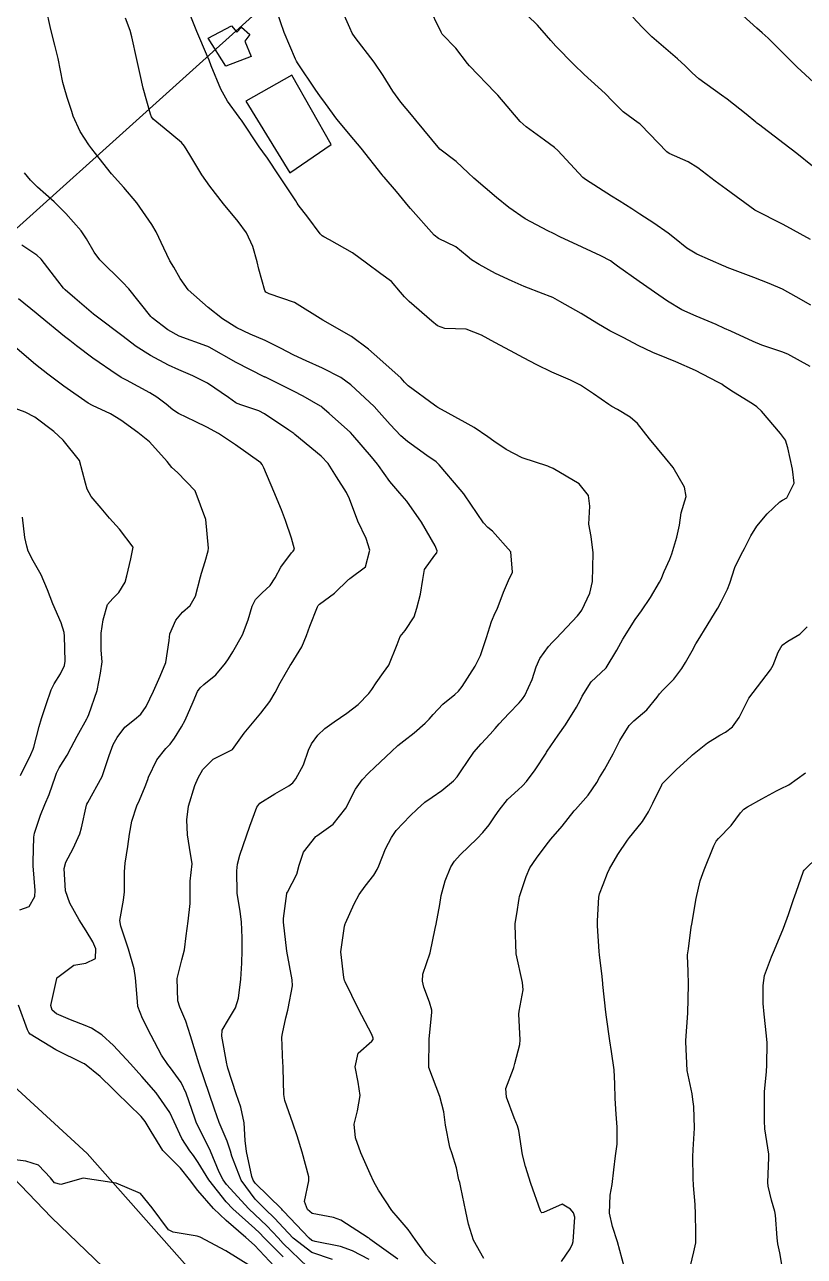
# Model space of a CAD drawing. Header units: metres. Extents: x 298520 to 308411, y 7433745 to 7450750.
# Drawn here: x 300682 to 300736.4, y 7448572 to 7448657.8 of the extents above; entities that cross this region are included whole.
import ezdxf

# ---------------------------------------------------------------- set-up
doc = ezdxf.new("R2010")
doc.units = ezdxf.units.M
doc.header["$LTSCALE"] = 10
doc.linetypes.add('CONTINUO', pattern=[0])
for name, color, linetype in [('Curvas de Nivel 1m', 11, 'Continuous'), ('Curvas de Nivel 5m', 15, 'Continuous'), ('Edificações', 30, 'Continuous'), ('Linha Férrea', 251, 'TRACKS'), ('TEXTO', 45, 'Continuous')]:
    doc.layers.add(name, color=color, linetype=linetype)
doc.linetypes.add('TRACKS', pattern='A,0.15,[130,ltypeshp.shx,S=0.25,R=0,X=0,Y=0],0.15', length=0.3)

msp = doc.modelspace()

# ---------------------------------------------------------------- linework, layer by layer
at = {"layer": 'Curvas de Nivel 1m', "flags": 128}
for points, elevation in [([(300708.012, 7448571.768), (300706.072, 7448573.18), (300706.033, 7448573.206), (300705.952, 7448573.263), (300704.046, 7448574.503), (300703.521, 7448574.682), (300702.05, 7448574.964), (300701.721, 7448575.233), (300701.503, 7448575.793), (300701.812, 7448577.233), (300701.81, 7448577.509), (300701.342, 7448579.238), (300700.988, 7448580.367), (300700.687, 7448581.244), (300700.147, 7448582.824), (300700.058, 7448583.251), (300700.017, 7448585.098), (300700.012, 7448585.252), (300699.998, 7448585.429), (300699.939, 7448587.253), (300699.967, 7448587.491), (300700.216, 7448588.599), (300700.342, 7448589.129), (300700.37, 7448589.249), (300700.667, 7448590.817), (300700.651, 7448591.246), (300700.273, 7448593.25), (300700.044, 7448595.252), (300700.041, 7448595.507), (300700.271, 7448597.25), (300700.281, 7448597.283), (300700.314, 7448597.348), (300700.964, 7448598.613), (300701.148, 7448599.242), (300701.443, 7448600.148), (300702.297, 7448601.231), (300702.337, 7448601.257), (300702.364, 7448601.272), (300703.508, 7448602.081), (300704.393, 7448603.2), (300705.067, 7448604.533), (300705.534, 7448605.189), (300705.961, 7448605.641), (300706.422, 7448606.072), (300707.582, 7448607.163), (300708.024, 7448607.572), (300708.444, 7448607.907), (300709.151, 7448608.444), (300709.929, 7448609.135), (300710.196, 7448609.403), (300710.469, 7448609.72), (300711.155, 7448610.445), (300711.99, 7448611.115), (300712.249, 7448611.349), (300712.489, 7448611.671), (300713.415, 7448613.096), (300713.768, 7448613.838), (300714.187, 7448615.085), (300714.544, 7448616.207), (300714.81, 7448616.818), (300714.947, 7448617.076), (300715.39, 7448618.253), (300715.737, 7448619.068), (300716.008, 7448619.647), (300715.89, 7448621.067), (300714.617, 7448622.508), (300714.292, 7448622.757), (300713.986, 7448623.09), (300712.652, 7448625.043), (300712.604, 7448625.11), (300712.352, 7448625.417), (300710.897, 7448627.128), (300710.676, 7448627.335), (300710.037, 7448627.782), (300708.697, 7448628.754), (300708.23, 7448629.157), (300707.482, 7448629.94), (300706.719, 7448630.808), (300706.373, 7448631.184), (300704.738, 7448632.704), (300704.03, 7448633.207), (300702.753, 7448633.863), (300701.626, 7448634.371), (300700.766, 7448634.775), (300699.84, 7448635.259), (300698.778, 7448635.783), (300697.729, 7448636.233), (300696.787, 7448636.674), (300695.792, 7448637.31), (300694.805, 7448638.101), (300693.411, 7448639.334), (300692.831, 7448640.11), (300692.39, 7448640.899), (300692.124, 7448641.351), (300691.709, 7448642.215), (300691.17, 7448643.365), (300690.871, 7448643.882), (300689.821, 7448645.381), (300688.904, 7448646.45), (300688.064, 7448647.398), (300686.934, 7448648.82), (300686.676, 7448649.151), (300686.474, 7448649.417), (300685.877, 7448650.351), (300685.395, 7448651.434), (300685.291, 7448651.76), (300684.976, 7448652.728), (300684.747, 7448653.442), (300684.67, 7448653.761), (300684.327, 7448655.447), (300684.095, 7448656.376), (300683.825, 7448657.452), (300683.471, 7448659.033)], 708), ([(300719.427, 7448571.603), (300720.025, 7448572.496), (300720.199, 7448572.84), (300720.236, 7448573.008), (300720.343, 7448574.714), (300720.254, 7448575.008), (300720.057, 7448575.264), (300719.47, 7448575.61), (300718.17, 7448575.038), (300718.053, 7448575.011), (300718.003, 7448575.041), (300717.952, 7448575.143), (300717.289, 7448577.048), (300716.907, 7448578.24), (300716.703, 7448579.054), (300716.445, 7448580.732), (300716.367, 7448581.058), (300716.132, 7448581.634), (300715.584, 7448583.066), (300715.552, 7448583.673), (300716.074, 7448585.061), (300716.101, 7448585.133), (300716.176, 7448585.41), (300716.52, 7448586.726), (300716.534, 7448587.057), (300716.439, 7448588.838), (300716.464, 7448589.058), (300716.75, 7448590.542), (300716.709, 7448591.055), (300716.273, 7448593.06), (300716.184, 7448595.061), (300716.191, 7448595.164), (300716.301, 7448595.845), (300716.461, 7448596.909), (300716.497, 7448597.058), (300716.951, 7448598.437), (300717.224, 7448599.051), (300717.67, 7448599.727), (300718.359, 7448600.633), (300718.689, 7448601.035), (300719.461, 7448601.94), (300720.298, 7448603.011), (300720.394, 7448603.122), (300721.289, 7448604.116), (300721.884, 7448604.995), (300722.079, 7448605.331), (300722.422, 7448605.892), (300723.015, 7448606.981), (300723.495, 7448607.926), (300724.146, 7448608.965), (300724.466, 7448609.282), (300725.367, 7448610.058), (300726.096, 7448610.944), (300726.258, 7448611.169), (300726.488, 7448611.43), (300727.245, 7448612.183), (300727.821, 7448612.927), (300728.077, 7448613.356), (300728.522, 7448614.168), (300728.795, 7448614.65), (300728.955, 7448614.914), (300729.572, 7448615.934), (300730.163, 7448616.896), (300730.312, 7448617.138), (300730.563, 7448617.588), (300731, 7448618.462), (300731.153, 7448618.884), (300731.509, 7448619.966), (300731.951, 7448620.877), (300732.178, 7448621.304), (300732.616, 7448622.177), (300733.041, 7448622.864), (300733.769, 7448623.719), (300734.649, 7448624.556), (300734.825, 7448624.664), (300735.132, 7448624.835), (300735.641, 7448625.852), (300735.525, 7448626.831), (300735.201, 7448628.322), (300735.034, 7448628.837), (300734.7, 7448629.313), (300733.363, 7448630.86), (300733.031, 7448631.17), (300732.728, 7448631.373), (300731.422, 7448632.197), (300730.74, 7448632.64), (300730.59, 7448632.74), (300730.33, 7448632.896), (300728.755, 7448633.698), (300727.395, 7448634.302), (300726.767, 7448634.553), (300725.785, 7448634.95), (300724.778, 7448635.448), (300723.778, 7448635.97), (300722.788, 7448636.471), (300721.879, 7448636.999), (300720.8, 7448637.681), (300719.317, 7448638.516), (300718.81, 7448638.782), (300718.638, 7448638.86), (300718.149, 7448639.04), (300716.82, 7448639.551), (300715.974, 7448639.92), (300714.834, 7448640.47), (300713.679, 7448641.097), (300713.147, 7448641.407), (300712.848, 7448641.659), (300712.055, 7448642.312), (300710.861, 7448642.909), (300710.546, 7448643.133), (300708.89, 7448644.985), (300708.753, 7448645.152), (300707.922, 7448646.184), (300707.054, 7448647.178), (300706.985, 7448647.25), (300706.914, 7448647.329), (300705.454, 7448649.195), (300704.942, 7448649.808), (300703.762, 7448651.212), (300702.974, 7448652.301), (300702.587, 7448652.834), (300702.31, 7448653.23), (300701.011, 7448655.133), (300700.943, 7448655.251), (300700.874, 7448655.392), (300700.097, 7448657.259), (300699.581, 7448658.731)], 711), ([(300736.76, 7448633.98), (300735.198, 7448634.836), (300734.775, 7448635.003), (300733.393, 7448635.474), (300732.781, 7448635.727), (300731.224, 7448636.45), (300730.79, 7448636.64), (300730.194, 7448636.896), (300728.799, 7448637.478), (300727.817, 7448637.939), (300726.809, 7448638.529), (300726.202, 7448638.946), (300724.827, 7448639.911), (300723.325, 7448640.983), (300723.05, 7448641.192), (300722.846, 7448641.333), (300722.164, 7448641.683), (300720.856, 7448642.304), (300719.303, 7448643.026), (300718.866, 7448643.241), (300718.472, 7448643.433), (300716.881, 7448644.272), (300715.748, 7448645.071), (300714.9, 7448645.768), (300713.32, 7448647.096), (300712.917, 7448647.476), (300712.077, 7448648.265), (300710.933, 7448649.13), (300709.276, 7448651.147), (300708.967, 7448651.517), (300708.218, 7448652.404), (300707.665, 7448653.17), (300706.999, 7448654.26), (300706.366, 7448655.186), (300705.03, 7448656.896), (300704.834, 7448657.202), (300704.658, 7448657.582), (300703.96, 7448659.211)], 712), ([(300736.807, 7448638.255), (300735.792, 7448638.83), (300734.821, 7448639.379), (300733.906, 7448639.775), (300732.832, 7448640.175), (300730.978, 7448640.889), (300730.843, 7448640.942), (300730.762, 7448640.973), (300728.852, 7448641.805), (300728.158, 7448642.223), (300727.3, 7448642.933), (300726.868, 7448643.278), (300725.871, 7448643.957), (300724.888, 7448644.603), (300724.33, 7448644.968), (300723.445, 7448645.529), (300722.902, 7448645.855), (300721.087, 7448647.008), (300720.914, 7448647.156), (300719.171, 7448649.028), (300718.936, 7448649.242), (300718.231, 7448649.754), (300716.957, 7448650.675), (300716.55, 7448651.064), (300714.981, 7448652.891), (300714.807, 7448653.082), (300713.01, 7448654.937), (300712.882, 7448655.102), (300712.06, 7448656.152), (300711.112, 7448657.129), (300711.078, 7448657.174), (300711.034, 7448657.27), (300710.131, 7448659.139)], 713), ([(300736.993, 7448653.792), (300735.858, 7448654.831), (300735.015, 7448655.672), (300733.821, 7448656.858), (300733.407, 7448657.235), (300733.04, 7448657.557), (300731.569, 7448658.885)], 716), ([(300710.976, 7448571.12), (300710.017, 7448572.053), (300709.226, 7448573.142), (300708.745, 7448573.855), (300708.048, 7448574.661), (300707.605, 7448575.164), (300706.666, 7448576.582), (300706.349, 7448577.177), (300706.088, 7448577.728), (300705.443, 7448579.187), (300705.061, 7448580.243), (300704.976, 7448581.191), (300705.206, 7448582.12), (300705.386, 7448583.188), (300705.251, 7448584.1), (300705.037, 7448585.191), (300705.242, 7448586.135), (300706.2, 7448586.964), (300706.302, 7448587.078), (300706.304, 7448587.179), (300706.205, 7448587.428), (300705.278, 7448589.189), (300704.338, 7448591.103), (300704.297, 7448591.199), (300704.246, 7448591.403), (300704.051, 7448593.203), (300704.291, 7448594.975), (300704.34, 7448595.152), (300704.361, 7448595.199), (300704.965, 7448596.535), (300705.329, 7448597.19), (300705.738, 7448597.769), (300706.333, 7448598.531), (300706.584, 7448598.932), (300706.686, 7448599.177), (300707.165, 7448600.362), (300707.572, 7448601.168), (300707.897, 7448601.638), (300708.378, 7448602.155), (300708.871, 7448602.66), (300709.354, 7448603.14), (300709.902, 7448603.631), (300710.401, 7448603.972), (300711.093, 7448604.436), (300711.904, 7448605.115), (300712.145, 7448605.383), (300712.42, 7448605.796), (300713.324, 7448607.097), (300713.833, 7448607.698), (300714.452, 7448608.362), (300714.791, 7448608.744), (300715.072, 7448609.074), (300715.745, 7448609.792), (300716.478, 7448610.555), (300716.712, 7448610.826), (300716.863, 7448611.056), (300717.37, 7448612.175), (300717.665, 7448613.048), (300717.915, 7448613.642), (300718.524, 7448614.467), (300718.8, 7448614.765), (300719.055, 7448615.032), (300720.549, 7448616.612), (300720.73, 7448616.83), (300720.841, 7448617.007), (300721.391, 7448618.181), (300721.583, 7448619), (300721.612, 7448619.981), (300721.635, 7448621), (300721.491, 7448622.124), (300721.336, 7448623.003), (300721.387, 7448624.257), (300721.31, 7448625.003), (300720.661, 7448625.797), (300718.831, 7448626.869), (300718.672, 7448626.952), (300718.617, 7448626.976), (300718.463, 7448627.033), (300716.681, 7448627.621), (300715.556, 7448628.205), (300714.698, 7448628.785), (300714.296, 7448629.086), (300713.343, 7448629.735), (300712.713, 7448630.076), (300710.796, 7448631.129), (300710.723, 7448631.175), (300710.574, 7448631.281), (300708.738, 7448632.64), (300708.487, 7448632.9), (300708.251, 7448633.157), (300706.763, 7448634.501), (300705.96, 7448635.188), (300704.782, 7448636.081), (300702.793, 7448637.22), (300700.811, 7448638.44), (300699.038, 7448639.049), (300698.821, 7448639.154), (300698.733, 7448639.271), (300698.32, 7448640.76), (300698.201, 7448641.28), (300697.911, 7448642.341), (300697.458, 7448643.291), (300696.875, 7448644.092), (300695.867, 7448645.31), (300694.905, 7448646.535), (300694.356, 7448647.326), (300693.524, 7448648.737), (300693.153, 7448649.338), (300692.937, 7448649.589), (300691.722, 7448650.588), (300690.961, 7448651.22), (300690.85, 7448651.371), (300690.777, 7448651.559), (300690.271, 7448653.377), (300690.054, 7448654.323), (300689.824, 7448655.382), (300689.465, 7448656.949), (300689.349, 7448657.387), (300689.042, 7448658.254)], 709), ([(300736.784, 7448642.821), (300734.879, 7448643.884), (300732.893, 7448644.87), (300730.907, 7448646.34), (300730.126, 7448646.898), (300728.922, 7448647.814), (300728.25, 7448648.244), (300726.932, 7448648.822), (300726.755, 7448648.942), (300724.961, 7448650.815), (300724.884, 7448650.884), (300724.771, 7448650.963), (300723.729, 7448651.737), (300722.978, 7448652.48), (300722.477, 7448652.995), (300721.003, 7448654.329), (300720.277, 7448655.017), (300719.026, 7448656.309), (300718.68, 7448656.686), (300718.387, 7448657.04), (300717.746, 7448657.755), (300717.047, 7448658.432)], 714), ([(300706.012, 7448571.755), (300704.847, 7448572.365), (300704.025, 7448572.663), (300702.248, 7448573.008), (300702.031, 7448573.079), (300701.839, 7448573.232), (300700.052, 7448575.119), (300699.985, 7448575.184), (300699.921, 7448575.252), (300698.08, 7448577.075), (300697.927, 7448577.282), (300697.829, 7448577.539), (300697.471, 7448579.286), (300697.363, 7448580.035), (300697.299, 7448581.288), (300697.06, 7448582.37), (300696.751, 7448583.294), (300696.171, 7448585.082), (300696.111, 7448585.301), (300696.089, 7448585.386), (300695.742, 7448587.305), (300695.777, 7448587.735), (300696.215, 7448588.48), (300696.696, 7448589.293), (300696.9, 7448589.96), (300697.066, 7448591.288), (300697.152, 7448592.394), (300697.166, 7448593.287), (300697.163, 7448594.168), (300697.119, 7448595.288), (300697.013, 7448596.002), (300696.827, 7448597.292), (300696.782, 7448598.847), (300696.83, 7448599.293), (300696.999, 7448599.94), (300697.46, 7448601.284), (300697.696, 7448601.958), (300698.195, 7448603.273), (300698.396, 7448603.55), (300699.448, 7448604.214), (300700.408, 7448604.764), (300700.686, 7448604.971), (300700.913, 7448605.245), (300701.43, 7448606.232), (300701.794, 7448607.236), (300701.995, 7448607.68), (300702.449, 7448608.28), (300702.932, 7448608.747), (300703.573, 7448609.213), (300704.469, 7448609.813), (300705.243, 7448610.425), (300705.992, 7448611.185), (300706.203, 7448611.467), (300706.494, 7448611.931), (300707.027, 7448612.651), (300707.388, 7448613.167), (300707.967, 7448614.598), (300708.175, 7448615.155), (300708.537, 7448615.582), (300709.157, 7448616.533), (300709.331, 7448617.142), (300709.601, 7448618.106), (300709.762, 7448619.138), (300709.883, 7448619.844), (300710.6, 7448620.834), (300710.739, 7448620.991), (300710.76, 7448621.128), (300710.607, 7448621.49), (300709.656, 7448623.14), (300708.645, 7448624.592), (300708.163, 7448625.157), (300707.467, 7448625.974), (300706.672, 7448627.08), (300706.599, 7448627.181), (300706.18, 7448627.685), (300704.883, 7448629.198), (300704.705, 7448629.38), (300703.227, 7448630.706), (300702.722, 7448631.15), (300702.684, 7448631.182), (300702.624, 7448631.221), (300701.412, 7448631.922), (300700.733, 7448632.264), (300698.785, 7448633.227), (300698.743, 7448633.244), (300698.726, 7448633.254), (300698.686, 7448633.271), (300696.757, 7448634.261), (300694.859, 7448635.319), (300694.773, 7448635.366), (300694.699, 7448635.395), (300692.78, 7448636.09), (300691.979, 7448636.546), (300690.897, 7448637.368), (300690.794, 7448637.47), (300689.263, 7448639.386), (300688.828, 7448639.865), (300687.249, 7448641.406), (300686.848, 7448641.946), (300686.321, 7448642.882), (300685.944, 7448643.424), (300684.881, 7448644.649), (300684.063, 7448645.448), (300682.903, 7448646.476), (300682.41, 7448646.97), (300681.999, 7448647.474)], 707), ([(300703.464, 7448571.756), (300702.018, 7448572.248), (300700.72, 7448573.243), (300700.04, 7448573.969), (300699.423, 7448574.636), (300698.77, 7448575.269), (300698.063, 7448575.968), (300697.089, 7448577.29), (300696.446, 7448578.95), (300696.356, 7448579.297), (300696.11, 7448579.999), (300695.563, 7448581.306), (300695.224, 7448582.221), (300694.865, 7448583.313), (300694.2, 7448585.292), (300694.19, 7448585.32), (300694.174, 7448585.37), (300693.559, 7448587.33), (300693.247, 7448588.369), (300692.83, 7448589.341), (300692.671, 7448589.787), (300692.638, 7448591.344), (300692.97, 7448592.632), (300693.146, 7448593.337), (300693.261, 7448594.313), (300693.398, 7448595.333), (300693.541, 7448596.567), (300693.532, 7448597.332), (300693.541, 7448598.115), (300693.673, 7448599.33), (300693.489, 7448600.468), (300693.348, 7448601.335), (300693.313, 7448602.402), (300693.417, 7448603.335), (300693.859, 7448604.78), (300694.099, 7448605.325), (300694.419, 7448605.888), (300695.131, 7448606.608), (300696.433, 7448607.259), (300696.482, 7448607.299), (300697.3, 7448608.438), (300697.996, 7448609.277), (300698.468, 7448609.814), (300699.101, 7448610.639), (300699.466, 7448611.26), (300699.802, 7448611.948), (300700.512, 7448613.157), (300700.548, 7448613.214), (300700.572, 7448613.249), (300701.318, 7448614.449), (300701.651, 7448615.239), (300701.886, 7448615.89), (300702.412, 7448617.231), (300702.459, 7448617.326), (300702.556, 7448617.43), (300703.601, 7448618.181), (300704.582, 7448619.133), (300704.618, 7448619.164), (300704.678, 7448619.199), (300705.762, 7448620.017), (300706.069, 7448621.185), (300705.815, 7448621.984), (300705.226, 7448623.194), (300704.646, 7448624.767), (300704.434, 7448625.203), (300703.743, 7448626.293), (300703.153, 7448627.215), (300702.681, 7448627.728), (300700.84, 7448629.248), (300700.761, 7448629.307), (300700.704, 7448629.349), (300700.417, 7448629.541), (300698.717, 7448630.687), (300698.324, 7448630.881), (300697.13, 7448631.294), (300696.826, 7448631.4), (300696.724, 7448631.455), (300696.219, 7448631.814), (300694.738, 7448632.815), (300693.733, 7448633.33), (300692.749, 7448633.739), (300692.026, 7448634.078), (300690.764, 7448634.753), (300689.784, 7448635.38), (300688.78, 7448636.137), (300687.082, 7448637.407), (300686.796, 7448637.635), (300685.499, 7448638.743), (300684.821, 7448639.328), (300684.718, 7448639.441), (300684.323, 7448639.95), (300683.147, 7448641.457), (300682.846, 7448641.744), (300681.805, 7448642.428)], 706), ([(300700.013, 7448571.937), (300698.696, 7448573.27), (300698.371, 7448573.61), (300698.039, 7448573.92), (300696.52, 7448575.295), (300696.06, 7448575.765), (300694.839, 7448577.312), (300694.095, 7448578.523), (300693.779, 7448579.004), (300693.509, 7448579.329), (300692.951, 7448580.177), (300692.429, 7448581.345), (300692.133, 7448581.99), (300691.17, 7448583.36), (300690.164, 7448584.503), (300689.379, 7448585.378), (300688.192, 7448586.662), (300687.39, 7448587.402), (300686.669, 7448587.874), (300686.209, 7448588.066), (300685.191, 7448588.452), (300684.217, 7448588.876), (300683.909, 7448589.133), (300683.829, 7448589.446), (300684.242, 7448591.324), (300684.277, 7448591.406), (300684.307, 7448591.439), (300685.424, 7448592.26), (300686.258, 7448592.405), (300686.942, 7448592.731), (300686.958, 7448593.41), (300686.757, 7448593.892), (300686.285, 7448594.646), (300685.796, 7448595.425), (300685.154, 7448596.588), (300684.852, 7448597.435), (300684.764, 7448599.01), (300684.88, 7448599.435), (300685.385, 7448600.397), (300685.845, 7448601.425), (300685.967, 7448601.826), (300686.305, 7448603.421), (300686.332, 7448603.482), (300686.395, 7448603.588), (300687.397, 7448605.405), (300687.901, 7448606.871), (300688.07, 7448607.395), (300688.182, 7448607.648), (300688.444, 7448608.139), (300688.993, 7448608.846), (300689.654, 7448609.378), (300690.096, 7448609.745), (300690.472, 7448610.28), (300690.977, 7448611.363), (300691.458, 7448612.396), (300691.848, 7448613.35), (300692.065, 7448614.884), (300692.129, 7448615.346), (300692.542, 7448616.296), (300693.012, 7448616.872), (300693.529, 7448617.33), (300693.92, 7448617.969), (300694.252, 7448619.323), (300694.333, 7448619.575), (300694.594, 7448620.394), (300694.787, 7448621.133), (300694.808, 7448621.318), (300694.623, 7448623.32), (300693.895, 7448625.328), (300692.665, 7448626.596), (300692.261, 7448626.938), (300691.932, 7448627.351), (300690.693, 7448628.72), (300689.902, 7448629.378), (300688.711, 7448630.241), (300687.987, 7448630.672), (300686.721, 7448631.261), (300686.424, 7448631.423), (300684.735, 7448632.617), (300683.607, 7448633.451), (300682.753, 7448634.121), (300681.149, 7448635.484)], 704), ([(300681.664, 7448596.115), (300682.306, 7448596.347), (300682.723, 7448597.05), (300682.725, 7448597.456), (300682.605, 7448599.193), (300682.602, 7448599.457), (300682.639, 7448601.178), (300682.688, 7448601.457), (300683.111, 7448602.723), (300683.402, 7448603.45), (300683.701, 7448604.146), (300684.152, 7448605.443), (300684.224, 7448605.632), (300684.419, 7448606.014), (300684.966, 7448606.896), (300685.255, 7448607.432), (300685.661, 7448608.211), (300686.328, 7448609.421), (300686.373, 7448609.512), (300686.466, 7448609.731), (300687.062, 7448611.411), (300687.3, 7448612.609), (300687.407, 7448613.407), (300687.337, 7448614.224), (300687.329, 7448615.408), (300687.474, 7448616.338), (300687.779, 7448617.402), (300688.138, 7448617.818), (300688.566, 7448618.241), (300689.01, 7448618.952), (300689.118, 7448619.385), (300689.404, 7448620.572), (300689.561, 7448621.38), (300688.622, 7448622.638), (300687.916, 7448623.401), (300687.33, 7448624.1), (300686.648, 7448624.918), (300686.349, 7448625.423), (300686.237, 7448625.844), (300685.831, 7448627.428), (300684.694, 7448628.849), (300684.028, 7448629.447), (300682.713, 7448630.46), (300682.04, 7448630.794), (300680.721, 7448631.275)], 703), ([(300681.702, 7448605.471), (300682.428, 7448606.937), (300682.586, 7448607.304), (300682.634, 7448607.458), (300683.009, 7448608.9), (300683.185, 7448609.453), (300683.506, 7448610.417), (300683.856, 7448611.446), (300684.061, 7448611.873), (300684.5, 7448612.559), (300684.791, 7448613.155), (300684.828, 7448613.437), (300684.776, 7448615.192), (300684.748, 7448615.438), (300684.54, 7448616.12), (300683.975, 7448617.446), (300683.604, 7448618.413), (300683.164, 7448619.454), (300682.593, 7448620.438), (300682.255, 7448621.121), (300682.146, 7448621.467), (300682.025, 7448622.056), (300681.863, 7448623.472)], 702), ([(300723.811, 7448571.167), (300723.33, 7448572.977), (300722.975, 7448574.05), (300722.761, 7448574.983), (300722.817, 7448576.237), (300722.96, 7448576.981), (300723.072, 7448578.002), (300723.187, 7448578.979), (300723.298, 7448579.791), (300723.302, 7448580.978), (300723.241, 7448581.875), (300723.16, 7448582.98), (300723.142, 7448584.001), (300723.103, 7448584.981), (300722.914, 7448586.255), (300722.791, 7448586.984), (300722.556, 7448588.648), (300722.512, 7448588.987), (300722.307, 7448590.924), (300722.3, 7448590.989), (300722.25, 7448591.48), (300722.075, 7448592.992), (300722.053, 7448593.214), (300721.927, 7448594.994), (300721.933, 7448595.357), (300722.019, 7448596.993), (300722.075, 7448597.234), (300722.326, 7448597.886), (300722.638, 7448598.686), (300722.767, 7448598.984), (300723.359, 7448599.981), (300724.028, 7448600.965), (300724.164, 7448601.165), (300724.37, 7448601.427), (300725.068, 7448602.268), (300725.492, 7448602.949), (300725.793, 7448603.552), (300726.412, 7448604.829), (300726.451, 7448604.902), (300726.484, 7448604.939), (300727.445, 7448605.907), (300728.432, 7448606.804), (300728.562, 7448606.918), (300729.595, 7448607.754), (300730.454, 7448608.286), (300730.85, 7448608.494), (300731.336, 7448608.881), (300731.813, 7448609.533), (300732.483, 7448610.87), (300733.989, 7448612.848), (300734.176, 7448613.177), (300734.521, 7448614.075), (300734.814, 7448614.552), (300735.208, 7448614.833), (300736.033, 7448615.33), (300736.543, 7448615.831)], 712), ([(300728.319, 7448570.915), (300728.656, 7448572.278), (300728.778, 7448572.909), (300728.791, 7448573.659), (300728.769, 7448574.909), (300728.738, 7448575.588), (300728.622, 7448576.912), (300728.594, 7448577.418), (300728.576, 7448578.913), (300728.605, 7448579.409), (300728.703, 7448580.911), (300728.639, 7448582.42), (300728.585, 7448582.914), (300728.532, 7448583.29), (300728.173, 7448584.92), (300728.097, 7448586.921), (300728.097, 7448587.019), (300728.223, 7448588.92), (300728.273, 7448590.92), (300728.257, 7448591.837), (300728.216, 7448592.921), (300728.217, 7448592.977), (300728.278, 7448593.409), (300728.469, 7448594.917), (300728.498, 7448595.12), (300728.803, 7448596.913), (300729.095, 7448598.145), (300729.37, 7448598.905), (300730.043, 7448600.578), (300730.194, 7448600.893), (300730.365, 7448601.101), (300731.254, 7448602.001), (300731.91, 7448602.875), (300732.132, 7448603.127), (300732.389, 7448603.305), (300733.398, 7448603.86), (300734.406, 7448604.408), (300734.7, 7448604.554), (300735.27, 7448604.837), (300736.421, 7448605.671)], 713), ([(300734.872, 7448570.837), (300734.649, 7448572.216), (300734.513, 7448572.843), (300734.45, 7448573.256), (300734.344, 7448574.846), (300734.302, 7448575.093), (300734.063, 7448575.887), (300733.82, 7448576.853), (300733.799, 7448577.131), (300733.886, 7448578.852), (300733.865, 7448579.093), (300733.601, 7448580.855), (300733.572, 7448581.415), (300733.565, 7448582.856), (300733.574, 7448583.44), (300733.706, 7448584.855), (300733.739, 7448585.293), (300733.749, 7448586.854), (300733.713, 7448587.342), (300733.542, 7448588.857), (300733.491, 7448589.597), (300733.476, 7448590.858), (300733.569, 7448591.541), (300734.064, 7448592.852), (300734.278, 7448593.324), (300734.908, 7448594.841), (300735.25, 7448595.783), (300735.604, 7448596.831), (300735.792, 7448597.357), (300736.301, 7448598.821), (300736.344, 7448598.888), (300737.317, 7448599.847)], 714), ([(300699.428, 7448571.259), (300698.025, 7448572.75), (300697.425, 7448573.286), (300696.045, 7448574.465), (300695.16, 7448575.309), (300694.071, 7448576.557), (300693.49, 7448577.329), (300692.874, 7448578.121), (300692.098, 7448578.88), (300691.64, 7448579.355), (300690.815, 7448580.664), (300690.408, 7448581.367), (300690.128, 7448581.719), (300688.4, 7448583.388), (300688.155, 7448583.641), (300687.272, 7448584.512), (300686.173, 7448585.386), (300686.108, 7448585.421), (300684.187, 7448586.354), (300682.39, 7448587.467), (300682.296, 7448587.561), (300682.206, 7448587.758), (300681.578, 7448589.476)], 703), ([(300697.736, 7448571.283), (300696.019, 7448572.354), (300694.241, 7448573.318), (300694.034, 7448573.389), (300692.354, 7448573.663), (300692.038, 7448573.832), (300690.889, 7448575.362), (300690.068, 7448576.359), (300688.383, 7448577.082), (300688.079, 7448577.122), (300686.083, 7448577.42), (300684.526, 7448576.986), (300684.078, 7448577.098), (300683.795, 7448577.444), (300682.969, 7448578.335), (300682.094, 7448578.613), (300680.81, 7448578.769)], 702)]:
    msp.add_lwpolyline(points, dxfattribs=dict(at, elevation=elevation))
at = {"layer": 'Curvas de Nivel 5m', "flags": 128}
for points, elevation in [([(300714.014, 7448571.829), (300713.279, 7448573.098), (300712.931, 7448574.215), (300712.759, 7448575.103), (300712.41, 7448576.774), (300712.325, 7448577.108), (300712.277, 7448577.3), (300712.093, 7448578.151), (300711.803, 7448579.113), (300711.649, 7448579.573), (300711.343, 7448581.118), (300711.222, 7448582.034), (300710.941, 7448583.122), (300710.173, 7448585.13), (300710.203, 7448587.13), (300710.39, 7448588.959), (300710.381, 7448589.128), (300710.228, 7448589.674), (300709.836, 7448590.733), (300709.727, 7448591.138), (300709.75, 7448591.638), (300710.273, 7448593.13), (300710.608, 7448594.808), (300710.677, 7448595.126), (300710.936, 7448596.495), (300711.042, 7448597.123), (300711.31, 7448598.138), (300711.716, 7448599.116), (300711.957, 7448599.504), (300712.351, 7448599.95), (300713.538, 7448601.092), (300713.95, 7448601.506), (300714.377, 7448602.043), (300714.796, 7448602.667), (300715.07, 7448603.073), (300715.669, 7448603.799), (300716.407, 7448604.493), (300716.706, 7448604.761), (300716.975, 7448605.054), (300717.586, 7448605.883), (300718.343, 7448607.041), (300718.379, 7448607.095), (300718.435, 7448607.182), (300719.18, 7448608.302), (300719.703, 7448609.021), (300720.475, 7448610.233), (300720.74, 7448610.748), (300720.863, 7448611.006), (300721.482, 7448612.011), (300722.502, 7448612.948), (300722.545, 7448612.989), (300723.291, 7448614.208), (300723.708, 7448614.972), (300724.547, 7448616.344), (300724.803, 7448616.705), (300724.989, 7448616.956), (300725.628, 7448617.888), (300726.261, 7448618.943), (300726.366, 7448619.161), (300726.59, 7448619.696), (300726.969, 7448620.566), (300727.103, 7448620.935), (300727.46, 7448622.086), (300727.644, 7448622.93), (300727.773, 7448623.792), (300728.102, 7448624.926), (300728.004, 7448625.582), (300727.21, 7448626.935), (300726.683, 7448627.6), (300725.56, 7448628.951), (300724.713, 7448630.002), (300724.207, 7448630.457), (300723.328, 7448630.981), (300722.939, 7448631.201), (300722.726, 7448631.333), (300721.662, 7448632.072), (300720.74, 7448632.674), (300720.04, 7448633.017), (300718.751, 7448633.591), (300717.698, 7448634.107), (300716.766, 7448634.573), (300715.86, 7448635.069), (300714.779, 7448635.661), (300713.849, 7448636.159), (300712.788, 7448636.59), (300711.289, 7448636.624), (300710.79, 7448636.824), (300710.374, 7448637.134), (300708.807, 7448638.512), (300708.479, 7448638.824), (300708.211, 7448639.159), (300707.576, 7448639.914), (300706.835, 7448640.437), (300705.826, 7448641.19), (300704.85, 7448641.9), (300703.258, 7448642.817), (300702.861, 7448643.008), (300702.73, 7448643.09), (300702.608, 7448643.224), (300701.739, 7448644.378), (300701.079, 7448645.247), (300701.001, 7448645.355), (300700.896, 7448645.515), (300699.745, 7448647.262), (300698.925, 7448648.491), (300698.597, 7448648.943), (300698.354, 7448649.279), (300697.11, 7448651.139), (300697.01, 7448651.29), (300696.964, 7448651.353), (300696.141, 7448652.469), (300695.668, 7448653.31), (300695.007, 7448654.937), (300694.86, 7448655.322), (300694.75, 7448655.589), (300694.004, 7448657.33), (300693.313, 7448659.075)], 710), ([(300736.924, 7448647.949), (300735.818, 7448648.831), (300734.943, 7448649.498), (300733.146, 7448650.867), (300733.038, 7448650.944), (300732.964, 7448651.002), (300732.286, 7448651.56), (300730.98, 7448652.599), (300730.578, 7448652.894), (300728.994, 7448654.029), (300728.521, 7448654.44), (300728.049, 7448654.924), (300727.515, 7448655.429), (300727.022, 7448655.832), (300725.731, 7448656.953), (300725.04, 7448657.625), (300724.397, 7448658.32)], 715), ([(300701.71, 7448571.233), (300700.027, 7448572.87), (300699.664, 7448573.256), (300698.881, 7448574.108), (300698.049, 7448574.888), (300697.634, 7448575.284), (300696.078, 7448576.976), (300695.833, 7448577.302), (300695.559, 7448577.834), (300694.958, 7448579.311), (300694.12, 7448581.01), (300694.008, 7448581.208), (300693.956, 7448581.323), (300693.854, 7448581.597), (300693.257, 7448583.333), (300692.909, 7448584.087), (300692.17, 7448585.101), (300691.973, 7448585.352), (300691.54, 7448585.999), (300690.817, 7448587.364), (300690.215, 7448588.554), (300689.885, 7448589.373), (300689.858, 7448589.742), (300689.735, 7448591.375), (300689.627, 7448592.002), (300689.25, 7448593.38), (300688.705, 7448594.97), (300688.638, 7448595.387), (300688.897, 7448596.801), (300688.951, 7448597.384), (300688.956, 7448598.761), (300689.001, 7448599.383), (300689.198, 7448600.538), (300689.312, 7448601.381), (300689.463, 7448602.293), (300689.822, 7448603.376), (300690.004, 7448603.767), (300690.406, 7448604.711), (300690.582, 7448605.197), (300690.645, 7448605.368), (300691.217, 7448606.57), (300691.851, 7448607.356), (300692.135, 7448607.655), (300692.444, 7448608.076), (300692.926, 7448608.873), (300693.181, 7448609.339), (300693.747, 7448610.602), (300694.056, 7448611.324), (300694.228, 7448611.581), (300694.49, 7448611.813), (300695.322, 7448612.49), (300696.005, 7448613.305), (300696.206, 7448613.613), (300696.521, 7448614.099), (300697.194, 7448615.29), (300697.585, 7448616.326), (300697.851, 7448617.281), (300698.091, 7448617.746), (300698.567, 7448618.199), (300699.126, 7448618.714), (300699.471, 7448619.261), (300699.86, 7448619.987), (300700.6, 7448620.99), (300700.729, 7448621.121), (300700.804, 7448621.248), (300700.611, 7448622.014), (300700.192, 7448623.254), (300699.902, 7448623.989), (300699.361, 7448625.263), (300698.669, 7448626.928), (300698.562, 7448627.161), (300698.464, 7448627.273), (300696.691, 7448628.53), (300695.507, 7448629.312), (300694.707, 7448629.761), (300693.896, 7448630.144), (300692.717, 7448630.705), (300692.336, 7448630.962), (300691.857, 7448631.353), (300691.211, 7448631.846), (300690.731, 7448632.149), (300689.094, 7448633.032), (300688.741, 7448633.212), (300688.627, 7448633.277), (300688.447, 7448633.394), (300686.76, 7448634.558), (300685.623, 7448635.427), (300685.141, 7448635.799), (300684.779, 7448636.065), (300683.084, 7448637.457), (300682.797, 7448637.705), (300681.582, 7448638.707)], 705)]:
    msp.add_lwpolyline(points, dxfattribs=dict(at, elevation=elevation))
at = {"layer": 'Edificações'}
for points in [[(300696.432, 7448657.71), (300696.781, 7448657.281), (300697.118, 7448657.618), (300697.699, 7448657.107), (300697.339, 7448656.654), (300697.78, 7448655.586), (300696.026, 7448654.913), (300694.805, 7448656.852)], [(300700.478, 7448647.465), (300703.363, 7448649.444), (300700.623, 7448654.276), (300697.418, 7448652.472)]]:
    msp.add_lwpolyline(points, close=True, dxfattribs=at)
at = {"layer": 'Linha Férrea', "flags": 128}
for points in [[(298729.261, 7450749.95), (298734.809, 7450730.65), (298742.343, 7450703.451), (298750.119, 7450676.237), (298757.889, 7450649.199), (298765.189, 7450623.712), (298769.985, 7450606.424), (298776.494, 7450583.287), (298783.055, 7450560.248), (298788.164, 7450542.214), (298793.821, 7450521.584), (298798.125, 7450506.606), (298804.386, 7450484.418), (298809.295, 7450466.837), (298814.551, 7450448.858), (298819.559, 7450431.225), (298826.267, 7450408.649), (298831.926, 7450389.314), (298837.135, 7450370.779), (298842.092, 7450352.398), (298847.802, 7450331.823), (298852.149, 7450316.412), (298858.34, 7450294.769), (298862.969, 7450278.965), (298867.952, 7450260.088), (298870.924, 7450249.95), (298873.722, 7450238.982), (298878.355, 7450222.697), (298882.025, 7450210.358), (298885.603, 7450197.651), (298890.189, 7450181.049), (298894.637, 7450166.006), (298898.995, 7450149.812), (298904.361, 7450131.79), (298908.122, 7450117.709), (298911.93, 7450103.946), (298916.104, 7450089.039), (298920.554, 7450073.399), (298923.212, 7450064.319), (298926.468, 7450052.577), (298930.321, 7450038.956), (298934.723, 7450023.223), (298938.252, 7450011.622), (298941.509, 7449999.193), (298944.399, 7449989.651), (298947.701, 7449977.682), (298952.335, 7449961.49), (298956.967, 7449946.581), (298961.92, 7449929.017), (298965.909, 7449915.258), (298970.082, 7449900.905), (298973.936, 7449887.787), (298977.788, 7449874.853), (298981.549, 7449862.469), (298986.366, 7449847.197), (298989.852, 7449836.37), (298994.575, 7449822.337), (298999.437, 7449807.292), (299004.068, 7449794.269), (299008.7, 7449781.657), (299013.057, 7449770.328), (299018.285, 7449757.718), (299022.322, 7449748.037), (299026.817, 7449737.63), (299031.861, 7449726.852), (299036.814, 7449716.896), (299043.096, 7449705.205), (299047.821, 7449696.534), (299054.335, 7449685.572), (299060.664, 7449675.852), (299069.469, 7449663.104), (299077.541, 7449652.872), (299085.429, 7449643.336), (299089.832, 7449637.784), (299098.728, 7449628.561), (299107.993, 7449618.793), (299117.442, 7449610.031), (299127.077, 7449601.223), (299138.453, 7449591.782), (299150.409, 7449582.651), (299162.779, 7449573.982), (299174.004, 7449567.002), (299185.962, 7449560.295), (299199.698, 7449553.222), (299213.253, 7449547.024), (299227.033, 7449541.5), (299241.999, 7449536.525), (299258.424, 7449531.831), (299277.224, 7449527.814), (299295.935, 7449525.032), (299311.589, 7449523.57), (299326.876, 7449522.883), (299340.975, 7449522.747), (299353.572, 7449523.111), (299369.274, 7449524.069), (299382.826, 7449525.211), (299396.609, 7449526.717), (299414.178, 7449529.501), (299430.969, 7449532.603), (299440.142, 7449534.839), (299451.094, 7449537.487), (299469.666, 7449542.917), (299486.963, 7449547.755), (299510.376, 7449554.83), (299531.414, 7449561.037), (299544.903, 7449564.894), (299559.186, 7449569.068), (299590.197, 7449576.665), (299616.417, 7449582.259), (299645.03, 7449585.805), (299675.251, 7449587.635), (299705.522, 7449586.259), (299732.882, 7449582.825), (299762.581, 7449576.088), (299791.888, 7449566.944), (299816.217, 7449556.896), (299840.774, 7449544.781), (299859.676, 7449534.387), (299878.529, 7449521.308), (299897.376, 7449507.135), (299919.538, 7449486.991), (299927.658, 7449478.626), (299947.133, 7449456.962), (299961.499, 7449437.961), (299971.137, 7449424.784), (299981.869, 7449408.322), (299997.595, 7449383.682), (300016.228, 7449354.96), (300035.864, 7449324.687), (300055.136, 7449295.587), (300073.232, 7449268.397), (300085.868, 7449249.95), (300089.501, 7449244.778), (300101.211, 7449227.647), (300111.197, 7449214.14), (300124.752, 7449194.736), (300135.909, 7449179.759), (300148.296, 7449162.129), (300160.805, 7449144.566), (300173.129, 7449128.481), (300185.523, 7449112.088), (300198.402, 7449095.758), (300207.462, 7449083.98), (300220.094, 7449068.515), (300233.468, 7449051.744), (300246.778, 7449035.349), (300263.478, 7449015.076), (300277.526, 7448998.444), (300292.814, 7448981.501), (300306.688, 7448964.856), (300324.623, 7448944.393), (300340.398, 7448926.517), (300357.9, 7448907.843), (300372.755, 7448891.817), (300392.041, 7448871.054), (300410.717, 7448852.066), (300427.475, 7448834.137), (300439.245, 7448822.858), (300454.898, 7448806.525), (300473.448, 7448788.164), (300493.111, 7448768.808), (300511.705, 7448749.95), (300518.198, 7448743.612), (300525.672, 7448735.984), (300530.889, 7448730.361), (300538.141, 7448723.284), (300543.771, 7448717.624), (300548.924, 7448711.903), (300554.778, 7448706.093), (300562.444, 7448698.573), (300570.483, 7448690.198), (300580.06, 7448680.508), (300590.013, 7448670.628), (300599.102, 7448661.391), (300608.565, 7448651.702), (300616.68, 7448643.32), (300625.581, 7448633.859), (300633.62, 7448625.859), (300641.21, 7448617.858), (300649.582, 7448609.897), (300659.386, 7448599.72), (300667.387, 7448591.231), (300676.098, 7448582.784), (300683.871, 7448574.669), (300691.725, 7448567.153), (300703.33, 7448554.876), (300711.744, 7448546.351), (300718.093, 7448539.767), (300726.506, 7448530.983), (300733.153, 7448523.695), (300741.152, 7448514.418), (300747.426, 7448507.242), (300750.054, 7448504.018), (300758.169, 7448493.99), (300764.854, 7448485.238), (300772.251, 7448475.55), (300781.114, 7448462.855), (300788.178, 7448452.147), (300795.99, 7448439.115), (300802.712, 7448427.661), (300809.137, 7448414.665), (300814.959, 7448402.42), (300819.763, 7448391.601), (300824.722, 7448378.533), (300829.079, 7448366.59), (300833.249, 7448353.858), (300836.592, 7448342.438), (300839.822, 7448330.572), (300842.678, 7448317.912), (300845.758, 7448304.202), (300848.387, 7448291.169), (300849.927, 7448279.903), (300851.843, 7448266.756), (300852.632, 7448254.174), (300852.974, 7448249.95), (300853.718, 7448237.64), (300853.896, 7448226.066), (300854.164, 7448215.145), (300853.836, 7448203.832), (300853.598, 7448192.905), (300852.795, 7448182.25), (300851.991, 7448170.79), (300850.801, 7448159.302), (300849.223, 7448146.768), (300848.151, 7448135.486), (300846.96, 7448124.114), (300845.442, 7448113.546), (300844.222, 7448102.204), (300842.288, 7448090.385), (300840.978, 7448078.33), (300839.608, 7448068.386), (300838.209, 7448056.39), (300836.541, 7448045.166), (300835.023, 7448032.665), (300833.535, 7448020.341), (300832.284, 7448009.205), (300831.094, 7447998.637), (300829.874, 7447985.926), (300828.432, 7447973.713), (300826.546, 7447955.639), (300825.162, 7447943.391), (300824.986, 7447942.247), (300823.836, 7447930.96), (300822.657, 7447919.829), (300821.593, 7447909.075), (300820.243, 7447895.408), (300819.533, 7447885.934), (300818.679, 7447872.07), (300818.298, 7447858.799), (300817.927, 7447851.916), (300817.786, 7447841.862), (300817.933, 7447833.489), (300818.516, 7447815.843), (300820.361, 7447795.876), (300822.449, 7447776.733), (300825.922, 7447758.996), (300827.722, 7447750.217), (300828.687, 7447743.229), (300830.467, 7447731.539), (300833.751, 7447711.152), (300838.977, 7447681.969), (300842.161, 7447664.851), (300846.249, 7447643.566), (300856.898, 7447587.933), (300861.3, 7447564.706), (300863.731, 7447552.015), (300867.081, 7447534.8), (300870.251, 7447518.153), (300879.139, 7447471.406), (300882.717, 7447452.426), (300886.196, 7447433.436), (300890.621, 7447408.952), (300893.065, 7447393.996), (300894.895, 7447382.534), (300896.018, 7447374.923), (300897.056, 7447367.88), (300898.671, 7447355.202), (300899.884, 7447344.173), (300901.155, 7447328.57), (300902.425, 7447306.17), (300902.632, 7447290.927), (300902.643, 7447274.906), (300901.209, 7447249.806), (300899.894, 7447235.454), (300897.424, 7447214.973), (300896.24, 7447207.108, -0.017609), (300893.245, 7447191.067), (300890.79, 7447180.008), (300886.347, 7447162.337), (300883.122, 7447151.267), (300877.521, 7447133.871), (300873.858, 7447123.752), (300865.532, 7447103.056), (300859.822, 7447090.388), (300850.503, 7447071.406), (300846.315, 7447063.106), (300836.805, 7447045.834), (300827.664, 7447031.197), (300815.395, 7447013.014), (300803.069, 7446996.228), (300792.968, 7446983.245), (300781.446, 7446969.292), (300759.63, 7446945.435), (300748.36, 7446933.669), (300737.301, 7446922.447), (300720.178, 7446905.644), (300707.821, 7446893.561), (300697.057, 7446883.028), (300686.376, 7446872.224), (300676.506, 7446862.329), (300660.145, 7446845.845), (300651.989, 7446837.638), (300637.917, 7446823.835), (300624.102, 7446810.419), (300614.955, 7446801.573), (300610.107, 7446796.538), (300599.124, 7446785.64, 0.017844), (300588.776, 7446774.611), (300582.973, 7446768.596), (300572.807, 7446757.15), (300570.635, 7446754.423, -0.018804), (300566.868, 7446749.902, -0.021463), (300565.197, 7446747.771, 0.014089), (300560.744, 7446742.236), (300556.818, 7446737.065), (300549.018, 7446726.402), (300544.903, 7446720.152), (300542.989, 7446717.435), (300540.702, 7446714.014), (300534.516, 7446704.131), (300528.813, 7446694.775), (300525.37, 7446688.688), (300519.775, 7446678.443, 0.017217), (300513.559, 7446666.068), (300510.115, 7446659.471), (300505.35, 7446648.44), (300501.39, 7446638.953, 0.017957), (300498.447, 7446631.125), (300492.383, 7446614.647), (300488.086, 7446600.958), (300484.889, 7446590.082), (300482.448, 7446580.533), (300479.028, 7446566.174), (300474.999, 7446546.195), (300472.245, 7446530.076), (300469.723, 7446510.133), (300467.649, 7446494.09), (300465.343, 7446472.628), (300462.509, 7446448.283), (300460.589, 7446427.75), (300458.173, 7446403.459), (300455.716, 7446377.743), (300453.679, 7446357.578), (300451.179, 7446331.957), (300448.408, 7446302.907), (300446.096, 7446278.461), (300443.948, 7446255.986), (300443.327, 7446249.95), (300441.921, 7446236.026), (300439.714, 7446214.959), (300437.145, 7446189.663), (300434.772, 7446164.489), (300432.986, 7446145.942), (300427.675, 7446092.019), (300425.457, 7446069.071), (300422.052, 7446034.05), (300420.454, 7446017.74), (300416.946, 7445981.751), (300414.159, 7445952.95), (300410.686, 7445916.311), (300408.437, 7445891.812), (300405.718, 7445868.171), (300403.766, 7445842.739), (300401.654, 7445818.651), (300400.337, 7445806.143), (300399.876, 7445801.282), (300399.266, 7445794.558)], [(298905.363, 7450145.031), (298910.207, 7450124.873), (298915.002, 7450108.012), (298921.739, 7450085.266), (298926.98, 7450064.83), (298931.003, 7450051.742), (298934.224, 7450039.953), (298937.65, 7450027.983), (298940.458, 7450017.786), (298943.206, 7450008.624), (298945.866, 7449998.811), (298948.85, 7449988.084), (298952.218, 7449977.183), (298954.849, 7449967.637), (298957.892, 7449956.733), (298961.763, 7449943.848), (298964.896, 7449932.558), (298968.973, 7449920.293), (298972.372, 7449908.382), (298975.8, 7449896.208), (298979.287, 7449884.682), (298982.035, 7449875.079), (298985.463, 7449863.464), (298988.891, 7449853.475), (298994.252, 7449836.792), (298999.642, 7449820.007), (299004.122, 7449806.223), (299009.577, 7449791.55), (299017.072, 7449771.922), (299023.852, 7449755.78), (299031.351, 7449735.099), (299042.615, 7449714.768), (299049.157, 7449702.257), (299057.947, 7449687.795), (299067.128, 7449674.025), (299074.388, 7449663.764), (299083.266, 7449652.271), (299093.226, 7449640.21), (299104.865, 7449628.3), (299116.059, 7449616.929), (299127.188, 7449606.965), (299134.846, 7449600.398), (299146.061, 7449590.999), (299159.8, 7449581.134), (299172.881, 7449572.672), (299188.754, 7449563.553), (299203.487, 7449555.781), (299219.692, 7449548.782), (299229.285, 7449544.979), (299249.695, 7449538.196), (299264.418, 7449534.22), (299286.841, 7449530.183), (299305.276, 7449527.832), (299319.472, 7449527.113), (299340.209, 7449526.73), (299362.575, 7449527.496), (299380.335, 7449528.889), (299402.027, 7449531.43), (299418.393, 7449534.55), (299439.271, 7449538.773), (299455.546, 7449542.61), (299468.219, 7449546.447), (299486.071, 7449551.679), (299502.678, 7449556.429), (299521.873, 7449562.476), (299544.903, 7449569.511), (299558.765, 7449572.874), (299572.65, 7449576.475), (299589.389, 7449580.647), (299603.615, 7449583.903), (299623.713, 7449587.445), (299640.449, 7449589.67), (299657.813, 7449590.983), (299675.925, 7449591.554), (299694.255, 7449591.042), (299708.541, 7449590.126), (299722.182, 7449588.244), (299738.919, 7449585.56), (299759.653, 7449580.821), (299775.25, 7449576.474), (299786.436, 7449572.94), (299797.015, 7449569.282), (299807.003, 7449565.52), (299816.424, 7449561.561), (299823.596, 7449557.979), (299834.148, 7449553.022), (299842.943, 7449548.641), (299850.946, 7449544.045), (299857.58, 7449540.07), (299867.592, 7449534.039), (299879.685, 7449526.144), (299888.765, 7449519.647), (299901.686, 7449509.708), (299911.305, 7449500.703), (299920.635, 7449492.515), (299928.708, 7449484.626), (299935.814, 7449476.733), (299943.925, 7449467.258), (299951.104, 7449459.003), (299957.671, 7449450.784), (299963.484, 7449442.67), (299970.77, 7449432.303), (299976.475, 7449423.904), (299982.432, 7449414.862), (299988.891, 7449404.85), (299995.852, 7449394.443), (300002.312, 7449383.928), (300010.887, 7449370.223), (300018.781, 7449358.239), (300026.569, 7449345.892), (300033.388, 7449335.88), (300041.176, 7449324.037), (300049.358, 7449311.838), (300057.288, 7449299.745), (300065.47, 7449287.364), (300073.508, 7449275.701), (300081.011, 7449264.541), (300090.196, 7449251.298), (300091.164, 7449249.95), (300100.525, 7449236.167), (300109.403, 7449223.951), (300117.162, 7449213.187), (300127.336, 7449198.457), (300139.6, 7449181.446), (300149.952, 7449166.72), (300159.813, 7449153.466), (300168.75, 7449141.382), (300179.779, 7449126.346), (300190.932, 7449112.414), (300203.876, 7449095.222), (300217.308, 7449078.587), (300230.374, 7449062.005), (300242.887, 7449046.162), (300256.877, 7449029.774), (300272.777, 7449010.921), (300288.309, 7448992.868), (300306.303, 7448971.97), (300322.512, 7448953.54), (300337.055, 7448937.024), (300349.196, 7448923.521), (300363.433, 7448907.803), (300372.178, 7448898.27), (300387.649, 7448881.624), (300402.322, 7448866.086), (300417.298, 7448851.105), (300428.763, 7448838.962), (300440.716, 7448827.379), (300454.398, 7448813.148), (300467.461, 7448800.639), (300481.638, 7448785.533), (300502.227, 7448765.254), (300514.06, 7448753.852), (300517.826, 7448749.95), (300528.275, 7448738.976), (300540.783, 7448726.333), (300551.364, 7448715.261), (300568.358, 7448698.083), (300580.431, 7448686.447), (300591.073, 7448675.242), (300605.822, 7448659.996), (300619.827, 7448645.871), (300631.531, 7448633.85), (300641.93, 7448623.388), (300651.196, 7448614.132), (300663.21, 7448601.736), (300675.654, 7448588.967), (300686.366, 7448579.136), (300697.132, 7448567.001), (300714.307, 7448549.82), (300728.065, 7448535.254), (300742.189, 7448519.954), (300754.02, 7448506), (300763.608, 7448493.67), (300772.134, 7448482.969), (300781.594, 7448469.905), (300789.873, 7448457.453), (300798.087, 7448444.138), (300806.367, 7448430.378), (300809.353, 7448423.731), (300815.826, 7448410.715), (300822.176, 7448396.83), (300827.777, 7448382.459), (300832.26, 7448369.325), (300838.297, 7448352.647), (300842.655, 7448335.903), (300846.951, 7448318.72), (300850.061, 7448305.153), (300853.485, 7448286.05), (300855.912, 7448269.922), (300857.341, 7448249.95), (300858.33, 7448231.606), (300857.942, 7448206.205), (300856.925, 7448178.368), (300854.333, 7448156.855), (300851.333, 7448129.708), (300849.095, 7448108.502), (300845.739, 7448085.317), (300843.044, 7448064.17), (300840.396, 7448043.097), (300838.567, 7448030.951), (300837.041, 7448016.016), (300835.11, 7447994.958), (300832.975, 7447975.28), (300830.738, 7447953.623), (300829.108, 7447937.188), (300828.366, 7447933.435), (300827.045, 7447924.743), (300825.629, 7447910.191), (300824.268, 7447895.589), (300822.966, 7447881.617), (300821.953, 7447863.074), (300821.73, 7447846.352), (300821.738, 7447838.346), (300822.298, 7447822.796), (300823.264, 7447806.625), (300824.128, 7447792.391), (300826.211, 7447777.691), (300829.715, 7447760.435), (300831.501, 7447751.07), (300833.495, 7447738.255), (300836.415, 7447720.056), (300862.711, 7447579.549), (300879.787, 7447489.912), (300882.904, 7447473.371), (300886.736, 7447453.399), (300891.84, 7447425.61), (300894.824, 7447408.419), (300897.501, 7447392.308), (300900.259, 7447374.699), (300902.627, 7447356.768), (300903.989, 7447344.999), (300904.86, 7447335.88), (300905.847, 7447322.28), (300906.291, 7447313.022), (300906.573, 7447308.418), (300906.759, 7447298.893), (300906.88, 7447292.725, -0.006984), (300906.844, 7447284.829), (300906.695, 7447276.838), (300906.36, 7447267.883), (300905.744, 7447256.667), (300905.23, 7447249.95), (300904.292, 7447239.525), (300903.012, 7447227.25), (300901.034, 7447212.309), (300899.543, 7447202.921, -0.011988), (300897.909, 7447194.02), (300894.997, 7447180.769), (300891.356, 7447165.387), (300887.457, 7447151.115), (300883.301, 7447137.652), (300876.75, 7447119.219), (300874.099, 7447111.988), (300871.749, 7447106.138, -0.018309), (300868.914, 7447099.764, 0.011681), (300865.826, 7447093.061), (300860.469, 7447081.825), (300851.72, 7447064.422), (300846.208, 7447053.937), (300843.033, 7447048.479), (300836.89, 7447038.137), (300827.206, 7447022.921), (300821.11, 7447014.014), (300814.857, 7447005.089), (300809.628, 7446998.099), (300801.236, 7446986.884), (300791.122, 7446974.407), (300781.425, 7446962.969), (300774.943, 7446955.767), (300762.88, 7446942.762), (300751.299, 7446930.933), (300734.873, 7446914.565), (300727.949, 7446907.628), (300717.868, 7446897.443), (300705.6, 7446885.783), (300698.716, 7446879.048), (300668.127, 7446848.06), (300640.994, 7446821.407), (300627.442, 7446808.23), (300610.345, 7446790.697), (300597.443, 7446778.155), (300592.334, 7446772.486), (300571.229, 7446748.595), (300567.705, 7446744.65), (300564.743, 7446740.8), (300562.62, 7446737.769), (300551.356, 7446722.391), (300544.903, 7446712.981), (300541.869, 7446707.917), (300539.497, 7446704.103, 0.003437), (300530.37, 7446689.205, 0.010632), (300522.744, 7446675.931, 0.016565), (300518.05, 7446666.625, -0.011698), (300511.771, 7446653.868, 0.029635), (300510.132, 7446650.211), (300505.481, 7446638.898), (300500.314, 7446625.471), (300492.316, 7446601.197), (300488.229, 7446587.047), (300485.297, 7446575.185), (300482.347, 7446562.473), (300481.087, 7446556.089, 0.004599), (300479.148, 7446545.763), (300476.443, 7446530.265), (300474.645, 7446518.085), (300472.755, 7446502.987), (300471.297, 7446490.618), (300469.17, 7446472.092), (300467.901, 7446459.793), (300466.767, 7446449.806), (300465.445, 7446435.701), (300463.191, 7446412.592), (300462.659, 7446405.266), (300461.606, 7446397.228), (300459.608, 7446375.419), (300458.167, 7446361.3), (300456.938, 7446349.283), (300454.601, 7446324.341), (300452.383, 7446301.27), (300450.408, 7446280.731), (300448.612, 7446261.944), (300447.444, 7446249.79), (300445.943, 7446235.321), (300443.682, 7446213.965), (300443.009, 7446207.561), (300441.275, 7446189.511), (300439.198, 7446168.049), (300436.473, 7446140.607), (300434.029, 7446115.856), (300431.015, 7446085.098), (300427.797, 7446052.837), (300425.199, 7446025.415), (300423.636, 7446009.727), (300422.457, 7445994.573), (300421.615, 7445989.53), (300419.286, 7445963.664), (300415.807, 7445928.192), (300414.69, 7445917.527), (300413.782, 7445904.921), (300412.247, 7445888.391), (300411.949, 7445886.157), (300411.266, 7445881.618), (300410.692, 7445876.189), (300409.038, 7445857.286), (300407.606, 7445838.578), (300405.212, 7445812.517), (300404.532, 7445804.524), (300403.437, 7445794.141)]]:
    msp.add_lwpolyline(points, format="xyb", dxfattribs=at)
at = {"layer": 'TEXTO', "linetype": 'CONTINUO'}
msp.add_polyline3d([(300660.554, 7448624.839, 0), (300801.516, 7448751.622, 0)], dxfattribs=at)

doc.saveas('drawing.dxf')
